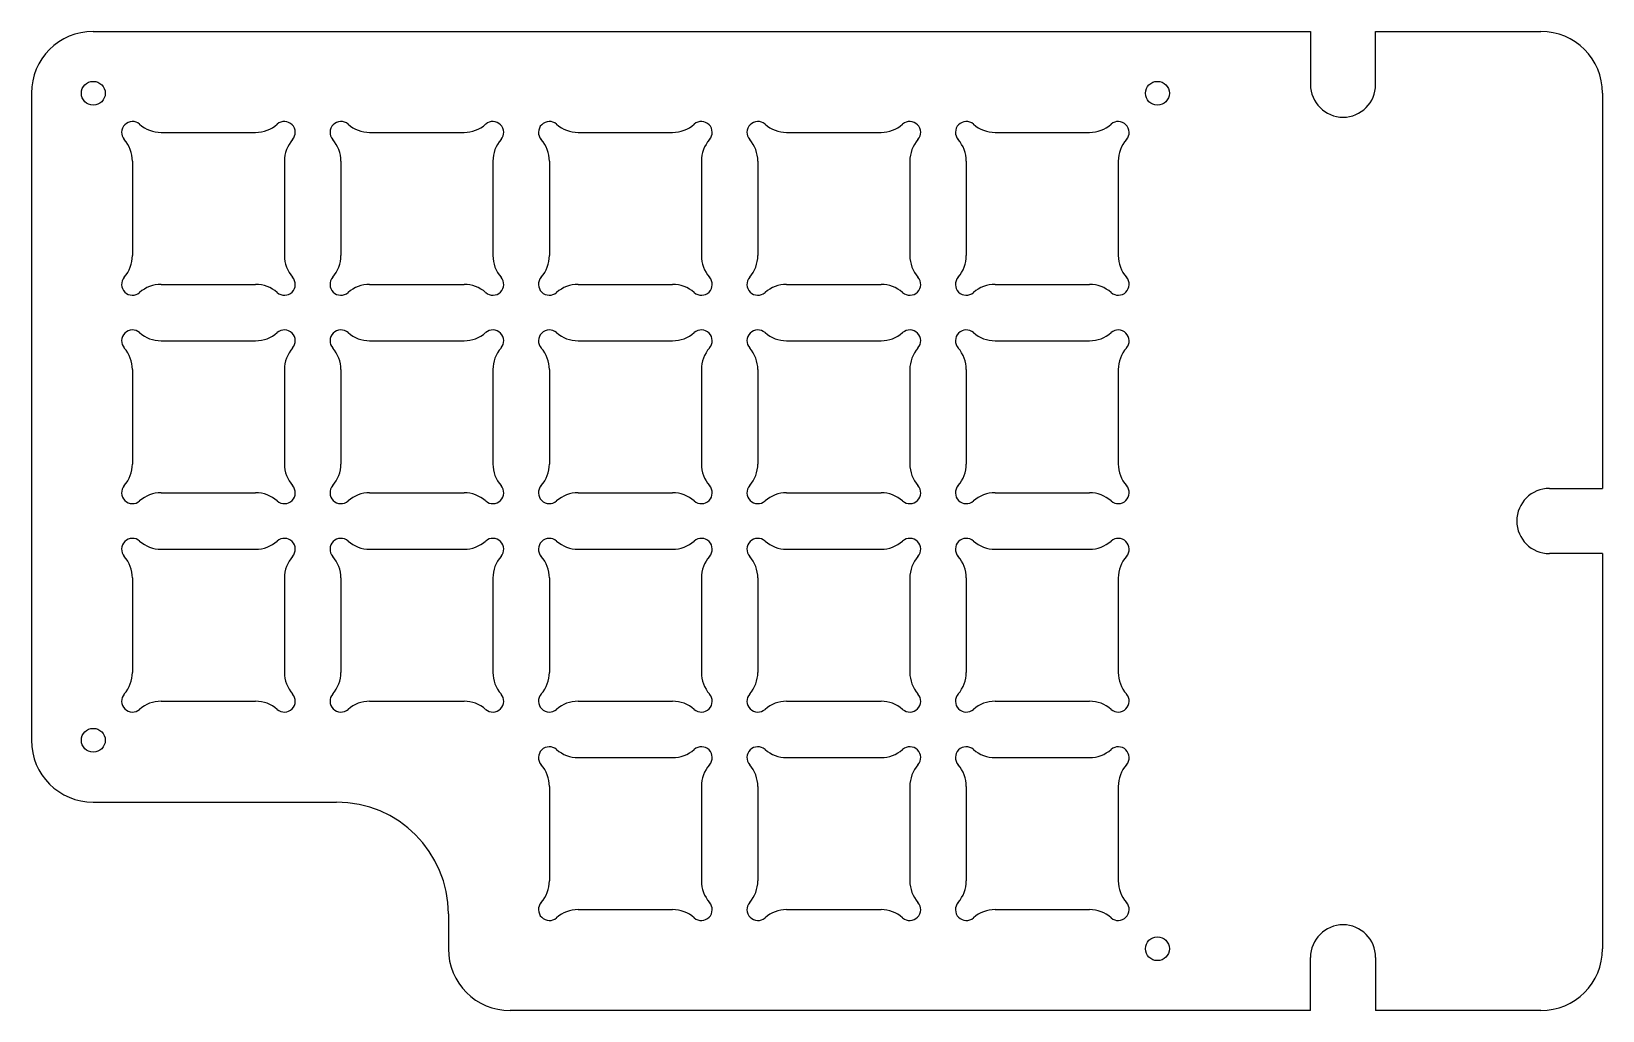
# Model space of a CAD drawing. Header units: millimetres. Extents: x -7 to 138, y -84 to 7.
import ezdxf

# ---------------------------------------------------------------- set-up
doc = ezdxf.new("R2010")
doc.units = ezdxf.units.MM

msp = doc.modelspace()

# ---------------------------------------------------------------- linework, layer by layer
for p, q in [((-1, 6.7, -1.6), (111.1, 6.7, -1.6)), ((111.1, 6.7, -1.6), (111.1, 1.8, -1.6)), ((117.1, 1.8, -1.6), (117.1, 6.7, -1.6)), ((117.1, 6.7, -1.6), (132.3, 6.7, -1.6)), ((-6.7, 1, -1.6), (-6.7, -58.6, -1.6)), ((138, 1, -1.6), (138, -35.4, -1.6)), ((5.25, -2.6, -1.6), (13.95, -2.6, -1.6)), ((24.45, -2.6, -1.6), (33.15, -2.6, -1.6)), ((43.65, -2.6, -1.6), (52.35, -2.6, -1.6)), ((62.85, -2.6, -1.6), (71.55, -2.6, -1.6)), ((82.05, -2.6, -1.6), (90.75, -2.6, -1.6)), ((2.6, -5.25, -1.6), (2.6, -13.95, -1.6)), ((16.6, -5.25, -1.6), (16.6, -13.95, -1.6)), ((21.8, -5.25, -1.6), (21.8, -13.95, -1.6)), ((35.8, -5.25, -1.6), (35.8, -13.95, -1.6)), ((41, -5.25, -1.6), (41, -13.95, -1.6)), ((55, -5.25, -1.6), (55, -13.95, -1.6)), ((60.2, -5.25, -1.6), (60.2, -13.95, -1.6)), ((74.2, -5.25, -1.6), (74.2, -13.95, -1.6)), ((79.4, -5.25, -1.6), (79.4, -13.95, -1.6)), ((93.4, -5.25, -1.6), (93.4, -13.95, -1.6)), ((5.25, -16.6, -1.6), (13.95, -16.6, -1.6)), ((24.45, -16.6, -1.6), (33.15, -16.6, -1.6)), ((43.65, -16.6, -1.6), (52.35, -16.6, -1.6)), ((62.85, -16.6, -1.6), (71.55, -16.6, -1.6)), ((82.05, -16.6, -1.6), (90.75, -16.6, -1.6)), ((5.25, -21.8, -1.6), (13.95, -21.8, -1.6)), ((24.45, -21.8, -1.6), (33.15, -21.8, -1.6)), ((43.65, -21.8, -1.6), (52.35, -21.8, -1.6)), ((62.85, -21.8, -1.6), (71.55, -21.8, -1.6)), ((82.05, -21.8, -1.6), (90.75, -21.8, -1.6)), ((2.6, -24.45, -1.6), (2.6, -33.15, -1.6)), ((16.6, -24.45, -1.6), (16.6, -33.15, -1.6)), ((21.8, -24.45, -1.6), (21.8, -33.15, -1.6)), ((35.8, -24.45, -1.6), (35.8, -33.15, -1.6)), ((41, -24.45, -1.6), (41, -33.15, -1.6)), ((55, -24.45, -1.6), (55, -33.15, -1.6)), ((60.2, -24.45, -1.6), (60.2, -33.15, -1.6)), ((74.2, -24.45, -1.6), (74.2, -33.15, -1.6)), ((79.4, -24.45, -1.6), (79.4, -33.15, -1.6)), ((93.4, -24.45, -1.6), (93.4, -33.15, -1.6)), ((5.25, -35.8, -1.6), (13.95, -35.8, -1.6)), ((24.45, -35.8, -1.6), (33.15, -35.8, -1.6)), ((43.65, -35.8, -1.6), (52.35, -35.8, -1.6)), ((62.85, -35.8, -1.6), (71.55, -35.8, -1.6)), ((82.05, -35.8, -1.6), (90.75, -35.8, -1.6)), ((133.1, -35.4, -1.6), (138, -35.4, -1.6)), ((5.25, -41, -1.6), (13.95, -41, -1.6)), ((24.45, -41, -1.6), (33.15, -41, -1.6)), ((43.65, -41, -1.6), (52.35, -41, -1.6)), ((62.85, -41, -1.6), (71.55, -41, -1.6)), ((82.05, -41, -1.6), (90.75, -41, -1.6)), ((138, -41.4, -1.6), (133.1, -41.4, -1.6)), ((138, -41.4, -1.6), (138, -77.8, -1.6)), ((2.6, -43.65, -1.6), (2.6, -52.35, -1.6)), ((16.6, -43.65, -1.6), (16.6, -52.35, -1.6)), ((21.8, -43.65, -1.6), (21.8, -52.35, -1.6)), ((35.8, -43.65, -1.6), (35.8, -52.35, -1.6)), ((41, -43.65, -1.6), (41, -52.35, -1.6)), ((55, -43.65, -1.6), (55, -52.35, -1.6)), ((60.2, -43.65, -1.6), (60.2, -52.35, -1.6)), ((74.2, -43.65, -1.6), (74.2, -52.35, -1.6)), ((79.4, -43.65, -1.6), (79.4, -52.35, -1.6)), ((93.4, -43.65, -1.6), (93.4, -52.35, -1.6)), ((5.25, -55, -1.6), (13.95, -55, -1.6)), ((24.45, -55, -1.6), (33.15, -55, -1.6)), ((43.65, -55, -1.6), (52.35, -55, -1.6)), ((62.85, -55, -1.6), (71.55, -55, -1.6)), ((82.05, -55, -1.6), (90.75, -55, -1.6)), ((43.65, -60.2, -1.6), (52.35, -60.2, -1.6)), ((62.85, -60.2, -1.6), (71.55, -60.2, -1.6)), ((82.05, -60.2, -1.6), (90.75, -60.2, -1.6)), ((41, -62.85, -1.6), (41, -71.55, -1.6)), ((55, -62.85, -1.6), (55, -71.55, -1.6)), ((60.2, -62.85, -1.6), (60.2, -71.55, -1.6)), ((74.2, -62.85, -1.6), (74.2, -71.55, -1.6)), ((79.4, -62.85, -1.6), (79.4, -71.55, -1.6)), ((93.4, -62.85, -1.6), (93.4, -71.55, -1.6)), ((-1, -64.3, -1.6), (21.4, -64.3, -1.6)), ((31.7, -74.6, -1.6), (31.7, -77.8, -1.6)), ((43.65, -74.2, -1.6), (52.35, -74.2, -1.6)), ((62.85, -74.2, -1.6), (71.55, -74.2, -1.6)), ((82.05, -74.2, -1.6), (90.75, -74.2, -1.6)), ((111.1, -83.5, -1.6), (111.1, -78.6, -1.6)), ((117.1, -78.6, -1.6), (117.1, -83.5, -1.6)), ((111.1, -83.5, -1.6), (37.4, -83.5, -1.6)), ((132.3, -83.5, -1.6), (117.1, -83.5, -1.6))]:
    msp.add_line(p, q)
for centre in [(-1, 1, -1.6), (97, 1, -1.6), (-1, -58.6, -1.6), (97, -77.8, -1.6)]:
    msp.add_circle(centre, 1.1)
for centre, radius, start, end in [((-1, 1, -1.6), 5.7, 90, 180), ((132.3, 1, -1.6), 5.7, 0, 90), ((114.1, 1.8, -1.6), 3, 180, 360), ((2.6, -2.6, -1.6), 1, 48.5904, 221.4096), ((5.25, 0.4, -1.6), 3, 228.5904, 270), ((13.95, 0.4, -1.6), 3, 270, 311.4096), ((16.6, -2.6, -1.6), 1, 318.5904, 491.4096), ((21.8, -2.6, -1.6), 1, 48.5904, 221.4096), ((24.45, 0.4, -1.6), 3, 228.5904, 270), ((33.15, 0.4, -1.6), 3, 270, 311.4096), ((35.8, -2.6, -1.6), 1, 318.5904, 491.4096), ((41, -2.6, -1.6), 1, 48.5904, 221.4096), ((43.65, 0.4, -1.6), 3, 228.5904, 270), ((52.35, 0.4, -1.6), 3, 270, 311.4096), ((55, -2.6, -1.6), 1, 318.5904, 491.4096), ((60.2, -2.6, -1.6), 1, 48.5904, 221.4096), ((62.85, 0.4, -1.6), 3, 228.5904, 270), ((71.55, 0.4, -1.6), 3, 270, 311.4096), ((74.2, -2.6, -1.6), 1, 318.5904, 491.4096), ((79.4, -2.6, -1.6), 1, 48.5904, 221.4096), ((82.05, 0.4, -1.6), 3, 228.5904, 270), ((90.75, 0.4, -1.6), 3, 270, 311.4096), ((93.4, -2.6, -1.6), 1, 318.5904, 491.4096), ((-0.4, -5.25, -1.6), 3, 0, 41.4096), ((19.6, -5.25, -1.6), 3, 138.5904, 180), ((18.8, -5.25, -1.6), 3, 0, 41.4096), ((38.8, -5.25, -1.6), 3, 138.5904, 180), ((38, -5.25, -1.6), 3, 0, 41.4096), ((58, -5.25, -1.6), 3, 138.5904, 180), ((57.2, -5.25, -1.6), 3, 0, 41.4096), ((77.2, -5.25, -1.6), 3, 138.5904, 180), ((76.4, -5.25, -1.6), 3, 0, 41.4096), ((96.4, -5.25, -1.6), 3, 138.5904, 180), ((-0.4, -13.95, -1.6), 3, 318.5904, 360), ((19.6, -13.95, -1.6), 3, 180, 221.4096), ((18.8, -13.95, -1.6), 3, 318.5904, 360), ((38.8, -13.95, -1.6), 3, 180, 221.4096), ((38, -13.95, -1.6), 3, 318.5904, 360), ((58, -13.95, -1.6), 3, 180, 221.4096), ((57.2, -13.95, -1.6), 3, 318.5904, 360), ((77.2, -13.95, -1.6), 3, 180, 221.4096), ((76.4, -13.95, -1.6), 3, 318.5904, 360), ((96.4, -13.95, -1.6), 3, 180, 221.4096), ((2.6, -16.6, -1.6), 1, 138.5904, 311.4096), ((5.25, -19.6, -1.6), 3, 90, 131.4096), ((13.95, -19.6, -1.6), 3, 48.5904, 90), ((16.6, -16.6, -1.6), 1, 228.5904, 401.4096), ((21.8, -16.6, -1.6), 1, 138.5904, 311.4096), ((24.45, -19.6, -1.6), 3, 90, 131.4096), ((33.15, -19.6, -1.6), 3, 48.5904, 90), ((35.8, -16.6, -1.6), 1, 228.5904, 401.4096), ((41, -16.6, -1.6), 1, 138.5904, 311.4096), ((43.65, -19.6, -1.6), 3, 90, 131.4096), ((52.35, -19.6, -1.6), 3, 48.5904, 90), ((55, -16.6, -1.6), 1, 228.5904, 401.4096), ((60.2, -16.6, -1.6), 1, 138.5904, 311.4096), ((62.85, -19.6, -1.6), 3, 90, 131.4096), ((71.55, -19.6, -1.6), 3, 48.5904, 90), ((74.2, -16.6, -1.6), 1, 228.5904, 401.4096), ((79.4, -16.6, -1.6), 1, 138.5904, 311.4096), ((82.05, -19.6, -1.6), 3, 90, 131.4096), ((90.75, -19.6, -1.6), 3, 48.5904, 90), ((93.4, -16.6, -1.6), 1, 228.5904, 401.4096), ((2.6, -21.8, -1.6), 1, 48.5904, 221.4096), ((5.25, -18.8, -1.6), 3, 228.5904, 270), ((13.95, -18.8, -1.6), 3, 270, 311.4096), ((16.6, -21.8, -1.6), 1, 318.5904, 491.4096), ((21.8, -21.8, -1.6), 1, 48.5904, 221.4096), ((24.45, -18.8, -1.6), 3, 228.5904, 270), ((33.15, -18.8, -1.6), 3, 270, 311.4096), ((35.8, -21.8, -1.6), 1, 318.5904, 491.4096), ((41, -21.8, -1.6), 1, 48.5904, 221.4096), ((43.65, -18.8, -1.6), 3, 228.5904, 270), ((52.35, -18.8, -1.6), 3, 270, 311.4096), ((55, -21.8, -1.6), 1, 318.5904, 491.4096), ((60.2, -21.8, -1.6), 1, 48.5904, 221.4096), ((62.85, -18.8, -1.6), 3, 228.5904, 270), ((71.55, -18.8, -1.6), 3, 270, 311.4096), ((74.2, -21.8, -1.6), 1, 318.5904, 491.4096), ((79.4, -21.8, -1.6), 1, 48.5904, 221.4096), ((82.05, -18.8, -1.6), 3, 228.5904, 270), ((90.75, -18.8, -1.6), 3, 270, 311.4096), ((93.4, -21.8, -1.6), 1, 318.5904, 491.4096), ((-0.4, -24.45, -1.6), 3, 0, 41.4096), ((19.6, -24.45, -1.6), 3, 138.5904, 180), ((18.8, -24.45, -1.6), 3, 0, 41.4096), ((38.8, -24.45, -1.6), 3, 138.5904, 180), ((38, -24.45, -1.6), 3, 0, 41.4096), ((58, -24.45, -1.6), 3, 138.5904, 180), ((57.2, -24.45, -1.6), 3, 0, 41.4096), ((77.2, -24.45, -1.6), 3, 138.5904, 180), ((76.4, -24.45, -1.6), 3, 0, 41.4096), ((96.4, -24.45, -1.6), 3, 138.5904, 180), ((-0.4, -33.15, -1.6), 3, 318.5904, 360), ((19.6, -33.15, -1.6), 3, 180, 221.4096), ((18.8, -33.15, -1.6), 3, 318.5904, 360), ((38.8, -33.15, -1.6), 3, 180, 221.4096), ((38, -33.15, -1.6), 3, 318.5904, 360), ((58, -33.15, -1.6), 3, 180, 221.4096), ((57.2, -33.15, -1.6), 3, 318.5904, 360), ((77.2, -33.15, -1.6), 3, 180, 221.4096), ((76.4, -33.15, -1.6), 3, 318.5904, 360), ((96.4, -33.15, -1.6), 3, 180, 221.4096), ((2.6, -35.8, -1.6), 1, 138.5904, 311.4096), ((5.25, -38.8, -1.6), 3, 90, 131.4096), ((13.95, -38.8, -1.6), 3, 48.5904, 90), ((16.6, -35.8, -1.6), 1, 228.5904, 401.4096), ((21.8, -35.8, -1.6), 1, 138.5904, 311.4096), ((24.45, -38.8, -1.6), 3, 90, 131.4096), ((33.15, -38.8, -1.6), 3, 48.5904, 90), ((35.8, -35.8, -1.6), 1, 228.5904, 401.4096), ((41, -35.8, -1.6), 1, 138.5904, 311.4096), ((43.65, -38.8, -1.6), 3, 90, 131.4096), ((52.35, -38.8, -1.6), 3, 48.5904, 90), ((55, -35.8, -1.6), 1, 228.5904, 401.4096), ((60.2, -35.8, -1.6), 1, 138.5904, 311.4096), ((62.85, -38.8, -1.6), 3, 90, 131.4096), ((71.55, -38.8, -1.6), 3, 48.5904, 90), ((74.2, -35.8, -1.6), 1, 228.5904, 401.4096), ((79.4, -35.8, -1.6), 1, 138.5904, 311.4096), ((82.05, -38.8, -1.6), 3, 90, 131.4096), ((90.75, -38.8, -1.6), 3, 48.5904, 90), ((93.4, -35.8, -1.6), 1, 228.5904, 401.4096), ((133.1, -38.4, -1.6), 3, 90, 270), ((2.6, -41, -1.6), 1, 48.5904, 221.4096), ((5.25, -38, -1.6), 3, 228.5904, 270), ((13.95, -38, -1.6), 3, 270, 311.4096), ((16.6, -41, -1.6), 1, 318.5904, 491.4096), ((21.8, -41, -1.6), 1, 48.5904, 221.4096), ((24.45, -38, -1.6), 3, 228.5904, 270), ((33.15, -38, -1.6), 3, 270, 311.4096), ((35.8, -41, -1.6), 1, 318.5904, 491.4096), ((41, -41, -1.6), 1, 48.5904, 221.4096), ((43.65, -38, -1.6), 3, 228.5904, 270), ((52.35, -38, -1.6), 3, 270, 311.4096), ((55, -41, -1.6), 1, 318.5904, 491.4096), ((60.2, -41, -1.6), 1, 48.5904, 221.4096), ((62.85, -38, -1.6), 3, 228.5904, 270), ((71.55, -38, -1.6), 3, 270, 311.4096), ((74.2, -41, -1.6), 1, 318.5904, 491.4096), ((79.4, -41, -1.6), 1, 48.5904, 221.4096), ((82.05, -38, -1.6), 3, 228.5904, 270), ((90.75, -38, -1.6), 3, 270, 311.4096), ((93.4, -41, -1.6), 1, 318.5904, 491.4096), ((-0.4, -43.65, -1.6), 3, 0, 41.4096), ((19.6, -43.65, -1.6), 3, 138.5904, 180), ((18.8, -43.65, -1.6), 3, 0, 41.4096), ((38.8, -43.65, -1.6), 3, 138.5904, 180), ((38, -43.65, -1.6), 3, 0, 41.4096), ((58, -43.65, -1.6), 3, 138.5904, 180), ((57.2, -43.65, -1.6), 3, 0, 41.4096), ((77.2, -43.65, -1.6), 3, 138.5904, 180), ((76.4, -43.65, -1.6), 3, 0, 41.4096), ((96.4, -43.65, -1.6), 3, 138.5904, 180), ((-0.4, -52.35, -1.6), 3, 318.5904, 360), ((19.6, -52.35, -1.6), 3, 180, 221.4096), ((18.8, -52.35, -1.6), 3, 318.5904, 360), ((38.8, -52.35, -1.6), 3, 180, 221.4096), ((38, -52.35, -1.6), 3, 318.5904, 360), ((58, -52.35, -1.6), 3, 180, 221.4096), ((57.2, -52.35, -1.6), 3, 318.5904, 360), ((77.2, -52.35, -1.6), 3, 180, 221.4096), ((76.4, -52.35, -1.6), 3, 318.5904, 360), ((96.4, -52.35, -1.6), 3, 180, 221.4096), ((2.6, -55, -1.6), 1, 138.5904, 311.4096), ((16.6, -55, -1.6), 1, 228.5904, 401.4096), ((21.8, -55, -1.6), 1, 138.5904, 311.4096), ((35.8, -55, -1.6), 1, 228.5904, 401.4096), ((41, -55, -1.6), 1, 138.5904, 311.4096), ((55, -55, -1.6), 1, 228.5904, 401.4096), ((60.2, -55, -1.6), 1, 138.5904, 311.4096), ((74.2, -55, -1.6), 1, 228.5904, 401.4096), ((79.4, -55, -1.6), 1, 138.5904, 311.4096), ((93.4, -55, -1.6), 1, 228.5904, 401.4096), ((5.25, -58, -1.6), 3, 90, 131.4096), ((13.95, -58, -1.6), 3, 48.5904, 90), ((24.45, -58, -1.6), 3, 90, 131.4096), ((33.15, -58, -1.6), 3, 48.5904, 90), ((43.65, -58, -1.6), 3, 90, 131.4096), ((52.35, -58, -1.6), 3, 48.5904, 90), ((62.85, -58, -1.6), 3, 90, 131.4096), ((71.55, -58, -1.6), 3, 48.5904, 90), ((82.05, -58, -1.6), 3, 90, 131.4096), ((90.75, -58, -1.6), 3, 48.5904, 90), ((-1, -58.6, -1.6), 5.7, 180, 270), ((41, -60.2, -1.6), 1, 48.5904, 221.4096), ((55, -60.2, -1.6), 1, 318.5904, 491.4096), ((60.2, -60.2, -1.6), 1, 48.5904, 221.4096), ((74.2, -60.2, -1.6), 1, 318.5904, 491.4096), ((79.4, -60.2, -1.6), 1, 48.5904, 221.4096), ((93.4, -60.2, -1.6), 1, 318.5904, 491.4096), ((43.65, -57.2, -1.6), 3, 228.5904, 270), ((52.35, -57.2, -1.6), 3, 270, 311.4096), ((62.85, -57.2, -1.6), 3, 228.5904, 270), ((71.55, -57.2, -1.6), 3, 270, 311.4096), ((82.05, -57.2, -1.6), 3, 228.5904, 270), ((90.75, -57.2, -1.6), 3, 270, 311.4096), ((38, -62.85, -1.6), 3, 0, 41.4096), ((58, -62.85, -1.6), 3, 138.5904, 180), ((57.2, -62.85, -1.6), 3, 0, 41.4096), ((77.2, -62.85, -1.6), 3, 138.5904, 180), ((76.4, -62.85, -1.6), 3, 0, 41.4096), ((96.4, -62.85, -1.6), 3, 138.5904, 180), ((21.4, -74.6, -1.6), 10.3, 0, 90), ((38, -71.55, -1.6), 3, 318.5904, 360), ((58, -71.55, -1.6), 3, 180, 221.4096), ((57.2, -71.55, -1.6), 3, 318.5904, 360), ((77.2, -71.55, -1.6), 3, 180, 221.4096), ((76.4, -71.55, -1.6), 3, 318.5904, 360), ((96.4, -71.55, -1.6), 3, 180, 221.4096), ((41, -74.2, -1.6), 1, 138.5904, 311.4096), ((55, -74.2, -1.6), 1, 228.5904, 401.4096), ((60.2, -74.2, -1.6), 1, 138.5904, 311.4096), ((74.2, -74.2, -1.6), 1, 228.5904, 401.4096), ((79.4, -74.2, -1.6), 1, 138.5904, 311.4096), ((93.4, -74.2, -1.6), 1, 228.5904, 401.4096), ((43.65, -77.2, -1.6), 3, 90, 131.4096), ((52.35, -77.2, -1.6), 3, 48.5904, 90), ((62.85, -77.2, -1.6), 3, 90, 131.4096), ((71.55, -77.2, -1.6), 3, 48.5904, 90), ((82.05, -77.2, -1.6), 3, 90, 131.4096), ((90.75, -77.2, -1.6), 3, 48.5904, 90), ((114.1, -78.6, -1.6), 3, 0, 180), ((37.4, -77.8, -1.6), 5.7, 180, 270), ((132.3, -77.8, -1.6), 5.7, 270, 360)]:
    msp.add_arc(centre, radius, start, end)

doc.saveas('drawing.dxf')
